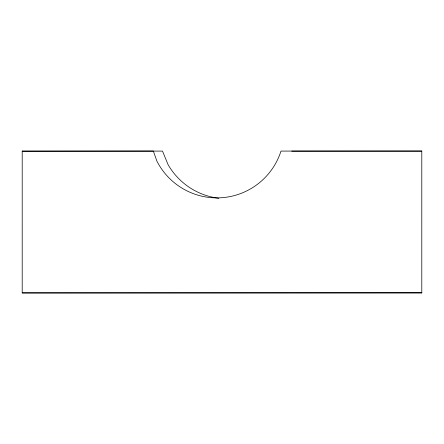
<?xml version="1.0" encoding="UTF-8"?>
<svg xmlns="http://www.w3.org/2000/svg" width="444" height="444" viewBox="0 0 444 444"><rect width="100%" height="100%" fill="white"/><g stroke="black" fill="none" stroke-linecap="round" stroke-linejoin="round"><path stroke-width="0.67" d="M291.752 151.121L421.8 151.077L280.941 151.082L280.869 151.459A67.305 67.305 0 0 1 156.876 161.072L153.347 151.077L22.2 151.149L162.493 151.093L168.093 164.691A68.137 68.137 0 0 0 218.87 198.29M22.2 292.923L421.8 292.851L22.2 292.923L22.206 151.077M421.8 151.077L421.794 292.923"/></g></svg>
